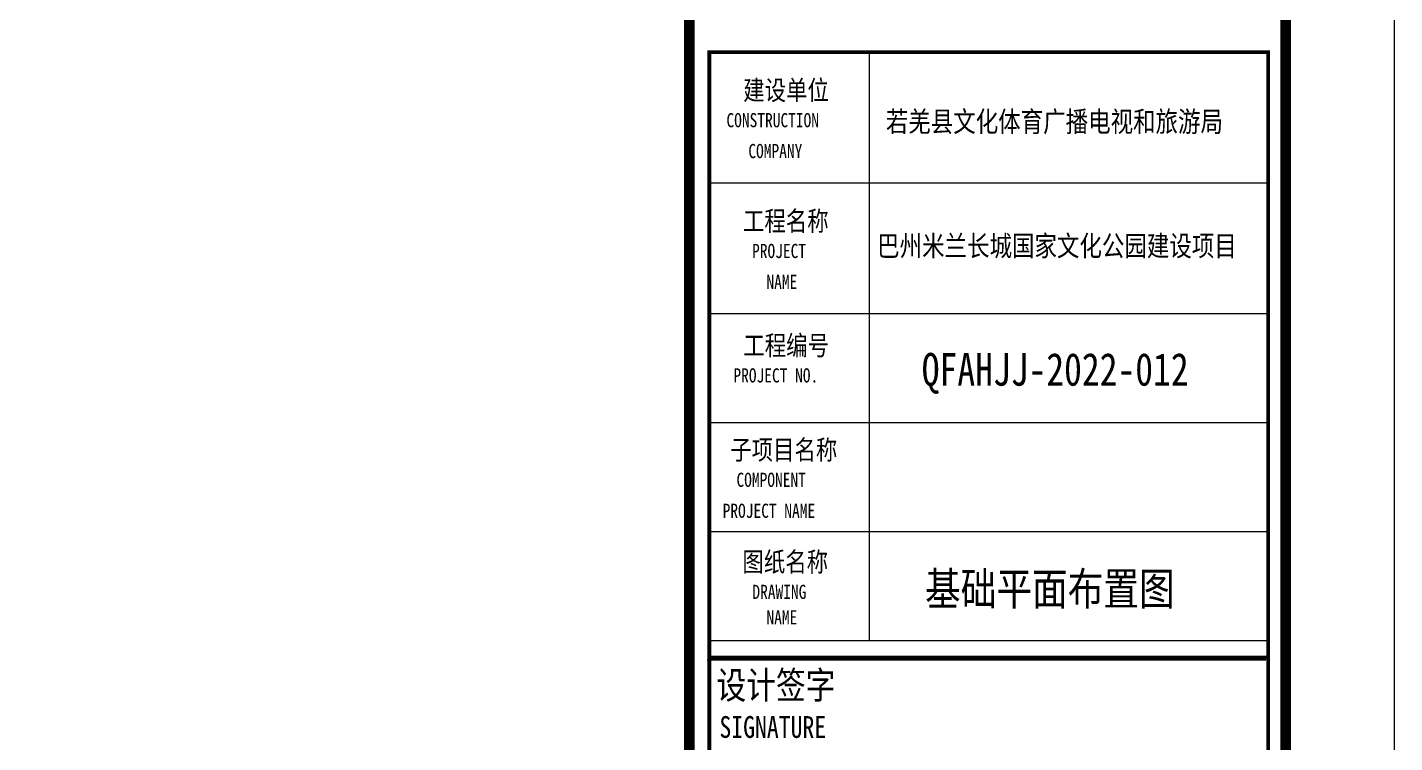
# Model space of a CAD drawing. Header units: inches. Extents: x 18712 to 314639, y 0 to 420500.
# Drawn here: x 125066 to 137612, y 264503 to 271067 of the extents above; entities that cross this region are included whole.
import ezdxf
from ezdxf.enums import TextEntityAlignment as Align

# ---------------------------------------------------------------- set-up
doc = ezdxf.new("R2010")
doc.units = ezdxf.units.IN
doc.header["$LTSCALE"] = 1000
doc.header["$MEASUREMENT"] = 0
for name, color, linetype, true_color in [('DIM', 3, 'Continuous', 0x00ff00), ('TK', 7, 'Continuous', 0xffffff), ('TK-TEXT', 4, 'Continuous', 0x00ffff), ('ZG-图名', 1, 'Continuous', 0xff0000), ('ZG-图框层', 4, 'Continuous', 0x00ffff)]:
    doc.layers.add(name, color=color, linetype=linetype, true_color=true_color)
doc.styles.add('-宋体', font='simsun.ttc', dxfattribs={"height": 0.2, "bigfont": 'gbcbig.shx'})
doc.dimstyles.new('TSSD_100_100$0', dxfattribs={"dimtxt": 300, "dimasz": 100, "dimexe": 100, "dimexo": 250, "dimgap": 100, "dimtad": 1, "dimdec": 0, "dimzin": 0, "dimdsep": 46, "dimtxsty": 'Standard', "dimcen": 0, "dimclrd": 256, "dimclre": 256, "dimclrt": 7, "dimadec": 0, "dimazin": 0, "dimtfac": 1, "dimtdec": 4, "dimtix": 1, "dimtmove": 2, "dimatfit": 3, "dimfxl": 1, "dimtolj": 1, "dimtzin": 0, "dimarcsym": 0})

# ---------------------------------------------------------------- blocks, each defined once
blk = doc.blocks.new('*D401')
at = {"layer": 'Defpoints', "color": 0, "transparency": 16777216}
for p in [(129915, 283277), (132249, 280944), (115278, 268640)]:
    blk.add_point(p, dxfattribs=at)
at = {"layer": 'DIM', "lineweight": -2, "transparency": 16777216}
for p, q in [((130092, 283101), (132319, 280873)), ((132178, 280873), (125172, 273868)), ((117682, 266378), (124147, 272842)), ((115455, 268464), (117682, 266236))]:
    blk.add_line(p, q, dxfattribs=at)
at = {"layer": 'DIM', "transparency": 16777216}
for points in [[(132190, 280862), (132166, 280885), (132249, 280944)], [(117671, 266389), (117694, 266366), (117612, 266307)]]:
    blk.add_solid(points, dxfattribs=at)
at = {"layer": 'DIM', "color": 7, "true_color": 0xffffff, "transparency": 16777216, "insert": (124525, 273489), "char_height": 300, "attachment_point": 5, "rotation": 45}
blk.add_mtext('\\A1;20700', dxfattribs=at)
blk = doc.blocks.new('DAnoyomous22463')
at = {"layer": 'TK', "style": '-宋体', "width": 0.8}
for s, height, p in [('建设单位', 180, (131635, 270400)), ('CONSTRUCTION', 130.03, (131481, 270150)), ('COMPANY', 130, (131682, 269867))]:
    blk.add_text(s, height=height, dxfattribs=at).set_placement(p)
blk = doc.blocks.new('DAnoyomous22467')
at = {"layer": 'TK', "style": '-宋体', "width": 0.8}
for s, height, p in [('工程名称', 180, (131633, 269200)), ('PROJECT', 130, (131716, 268950)), ('NAME', 130, (131848, 268666))]:
    blk.add_text(s, height=height, dxfattribs=at).set_placement(p)
blk = doc.blocks.new('DAnoyomous22470')
at = {"layer": 'TK', "style": '-宋体', "width": 0.8}
for s, height, p in [('工程编号', 180, (131636, 268058)), ('PROJECT NO.', 130, (131545, 267808))]:
    blk.add_text(s, height=height, dxfattribs=at).set_placement(p)
blk = doc.blocks.new('DAnoyomous22474')
at = {"layer": 'TK', "style": '-宋体', "width": 0.8}
for s, height, p in [('子项目名称', 180, (131516, 267100)), ('COMPONENT', 130, (131573, 266850)), ('PROJECT NAME', 130, (131446, 266566))]:
    blk.add_text(s, height=height, dxfattribs=at).set_placement(p)
blk = doc.blocks.new('DAnoyomous22478')
at = {"layer": 'TK', "style": '-宋体', "width": 0.8}
for s, height, p in [('图纸名称', 180, (131628, 266072)), ('DRAWING', 130, (131719, 265822)), ('NAME', 130, (131848, 265588))]:
    blk.add_text(s, height=height, dxfattribs=at).set_placement(p)

msp = doc.modelspace()

# ---------------------------------------------------------------- linework, layer by layer
at = {"layer": 'TK', "lineweight": -3}
for p, q in [((131343.9, 270839.8), (136450.9, 270839.8)), ((132789.3, 270839.8), (132789.3, 265439.8)), ((131343.9, 269639.8), (136450.9, 269639.8)), ((132543.9, 269639.8), (136450.9, 269639.8)), ((131343.9, 268439.8), (136450.9, 268439.8)), ((131343.9, 267439.8), (136450.9, 267439.8)), ((131343.9, 267439.8), (136450.9, 267439.8)), ((131343.9, 266439.8), (136450.9, 266439.8)), ((131343.9, 266439.8), (136450.9, 266439.8)), ((131343.9, 265439.8), (136450.9, 265439.8)), ((136430.9, 265262.8), (131323.9, 265262.8))]:
    msp.add_line(p, q, dxfattribs=at)
at = {"layer": 'TK', "color": 0, "lineweight": -3}
for p, q in [((131303.9, 265262.8), (136430.9, 265262.8)), ((131323.9, 265285.5), (136450.9, 265285.5))]:
    msp.add_line(p, q, dxfattribs=at)
at = {"layer": 'TK', "lineweight": -3}
msp.add_lwpolyline([(18712.2, 336400), (18712.2, 252300), (137612.2, 252300), (137612.2, 336400)], close=True, dxfattribs=at)
for points, const_width in [([(21212.2, 335400), (21212.2, 253300), (136612.2, 253300), (136612.2, 335400)], 100), ([(131323.9, 270839.8), (136450.9, 270839.8), (136450.9, 253625.3), (131323.9, 253625.3)], 34.7)]:
    msp.add_lwpolyline(points, close=True, dxfattribs=dict(at, const_width=const_width))
for points, const_width in [([(131140.8, 253345.7), (131140.8, 335400)], 100), ([(131323.9, 265285.5), (136450.9, 265285.5)], 34.7)]:
    msp.add_lwpolyline(points, dxfattribs=dict(at, const_width=const_width))
msp.add_lwpolyline([(131140.8, 253345.7), (136612.2, 253345.7), (136612.2, 335400)], dxfattribs=at)
at = {"layer": 'ZG-图框层', "lineweight": -3}
msp.add_lwpolyline([(18712.2, 252300), (137612.2, 252300), (137612.2, 336400), (18712.2, 336400)], close=True, dxfattribs=at)
at = {"layer": 'ZG-图框层', "lineweight": -3, "const_width": 100}
msp.add_lwpolyline([(21212.2, 253300), (136612.2, 253300), (136612.2, 335400), (21212.2, 335400)], close=True, dxfattribs=at)

# ---------------------------------------------------------------- block references
at = {"layer": 'TK'}
for name in ['DAnoyomous22463', 'DAnoyomous22467', 'DAnoyomous22470', 'DAnoyomous22474', 'DAnoyomous22478']:
    msp.add_blockref(name, (0, 0), dxfattribs=at)

# ---------------------------------------------------------------- texts
at = {"layer": 'TK', "style": '-宋体', "width": 0.8}
for s, height, p in [('设计签字', 250, (131389.9, 264905.6)), ('SIGNATURE', 200, (131416.4, 264546.8))]:
    msp.add_text(s, height=height, dxfattribs=at).set_placement(p)
at = {"layer": 'TK-TEXT', "style": '-宋体', "width": 0.8}
for tag, p, s in [('若羌县文化体育广播电视和旅游局', (132943.5, 270107.6), '若羌县文化体育广播电视和旅游局'), ('巴州米兰长城国家文化公园建设项目', (132863.6, 268967.2), '巴州米兰长城国家文化公园建设项目')]:
    msp.add_attdef(tag, p, s, height=189, dxfattribs=at)
msp.add_attdef('QFAHJJ-2022-012', text='QFAHJJ-2022-012', height=300, dxfattribs=at).set_placement((134497.4, 267778.7), align=Align.CENTER)
at = {"layer": 'ZG-图名', "style": '-宋体', "width": 0.8}
msp.add_attdef('基础平面布置图', (133302.8, 265764.9), '基础平面布置图', height=300, dxfattribs=at)

# ---------------------------------------------------------------- dimensions: what is measured, and where the dimension line sits
at = {"layer": 'DIM'}
dim = msp.add_linear_dim(base=(132248.7, 280944), p1=(115278.2, 268640.4), p2=(129915.3, 283277.5), angle=45, text='20700', dimstyle='TSSD_100_100$0', override={"dimscale": 1, "dimlfac": 1}, dxfattribs=at)
dim.commit()
dim.dimension.update_dxf_attribs({"geometry": '*D401', "text_midpoint": (124525.4, 273489.3), "dimtype": 161})

doc.saveas('drawing.dxf')
